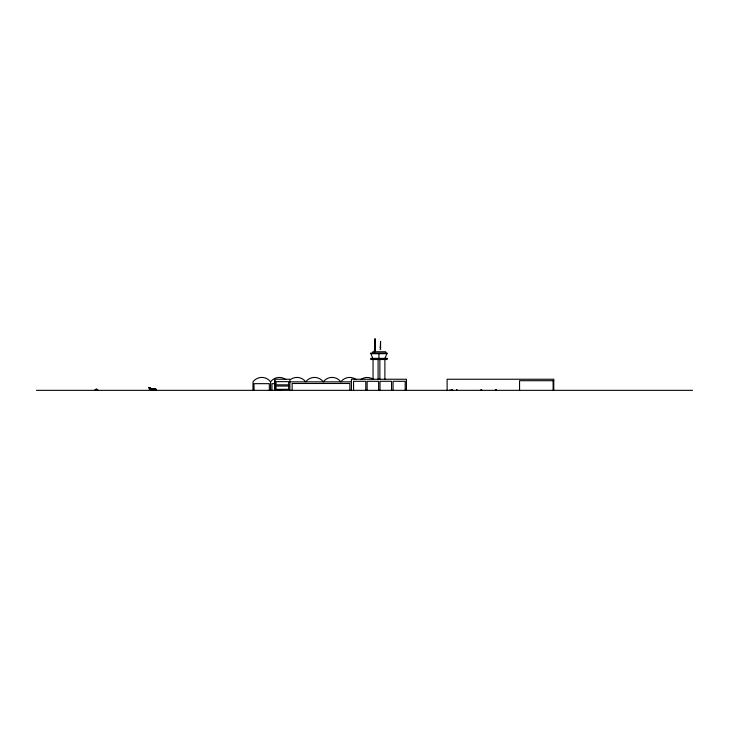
<?xml version="1.0" encoding="UTF-8"?>
<svg xmlns="http://www.w3.org/2000/svg" width="729" height="729" viewBox="0 0 729 729"><rect width="100%" height="100%" fill="white"/><g stroke="black" fill="none" stroke-linecap="round" stroke-linejoin="round"><path stroke-width="1.09" d="M452.417 390.033L452.317 389.55L452.663 390.279M481.614 390.133L481.413 389.568L481.751 390.17M496.203 390.133L496.002 389.568L496.34 390.17M155.787 389.496C155.842 390.881 155.769 387.755 155.806 389.313M481.413 389.568L481.304 389.924M450.003 389.687L450.048 389.614M495.328 389.568L495.438 389.924M480.912 390.097L480.402 390.17M153.728 389.805L154.466 389.815M451.461 390.097L451.661 389.55L451.397 390.279M384.894 358.376L387.199 353.064L370.733 353.064L372.765 358.376M456.873 389.86L456.472 389.86M456.782 389.769L456.646 389.723M155.104 388.785L156.325 389.66M94.497 390.343L96.346 388.867L98.187 390.343M154.402 389.578L153.227 389.45M153.044 389.669L154.402 389.632M148.926 387.664L149.81 387.664M156.197 389.66L155.596 389.751M153.044 389.587L154.202 389.541M156.407 389.641L149.609 389.332L148.926 387.846M279.881 389.751L279.089 389.76M152.224 389.76L149.491 389.058L150.63 388.922L149.381 387.846M149.491 389.058L155.395 389.013M281.33 389.705L277.758 390.079M149.81 387.719L148.716 387.719M280.146 389.669L279.353 389.669M495.665 389.969L496.167 390.061L495.647 390.279M380.128 347.851L380.693 347.851M380.009 349.346L380.802 349.346M370.97 353.683L386.935 353.683M553.776 380.711L519.558 380.711L519.558 390.343M274.851 381.057L275.389 381.057M289.869 381.85L351.424 381.85M274.851 382.652L275.389 382.652M275.17 383.664L271.972 383.664L271.972 390.343M274.851 384.092L275.389 384.092M288.666 384.839L276.054 384.839L276.054 381.641L288.666 381.641L288.666 389.332L276.054 389.332L276.054 386.06L288.666 386.06M274.851 385.65L275.389 385.65M274.851 387.172L275.389 387.172M274.851 388.785L275.389 388.785M36.45 390.343L692.55 390.343M277.148 389.687L277.667 389.805M149.974 387.819L152.224 388.985M451.679 389.842L451.652 389.568M553.776 390.343L553.776 379.244L447.114 379.244L447.114 390.343M553.111 380.711L553.111 390.343M406.436 390.343L406.436 379.244L351.424 379.244L351.424 390.343M405.196 390.343L405.196 381.294L393.068 381.294L393.068 390.343M391.537 390.343L391.537 381.294L380 381.294L380 390.343M385.723 353.064L385.723 351.761L372.82 351.761L372.82 353.064M384.894 359.506L384.894 379.244M380.565 347.851L380.565 341.382L380.246 347.851M379.873 359.506L379.873 379.244M378.952 353.683L378.952 358.376M378.624 390.343L378.624 381.294L367.134 381.294L367.134 390.343M378.087 359.506L378.087 379.244M375.399 351.761L375.399 349.674L374.424 349.674L374.424 351.761M375.225 349.674L375.225 346.539L374.66 346.539L374.66 349.674M375.071 346.539L375.071 338.648L374.797 346.539M373.048 359.506L373.048 379.244M365.785 390.343L365.785 381.294L353.556 381.294L353.556 390.343M349.884 390.343L349.884 383.481L292.119 383.481L292.119 390.343M289.869 390.343L289.869 379.244L274.851 379.244L274.851 390.343M285.741 379.472A10.917 10.917 0 0 0 270.577 381.85L270.577 390.343M269.329 390.343L269.329 383.664L254.002 383.664L254.002 390.343M252.999 390.343L252.999 381.85A10.917 10.917 0 0 1 270.577 381.85M360.855 379.472A10.917 10.917 0 0 1 373.603 379.472M356.034 379.472A10.917 10.917 0 0 0 340.871 381.85A10.917 10.917 0 0 0 323.293 381.85A10.917 10.917 0 0 0 305.724 381.85A10.917 10.917 0 0 0 290.561 379.472M152.917 388.94L154.238 388.967L152.917 388.94M387.199 358.376L370.733 358.376L370.733 359.506L387.199 359.506L387.199 358.376"/></g></svg>
